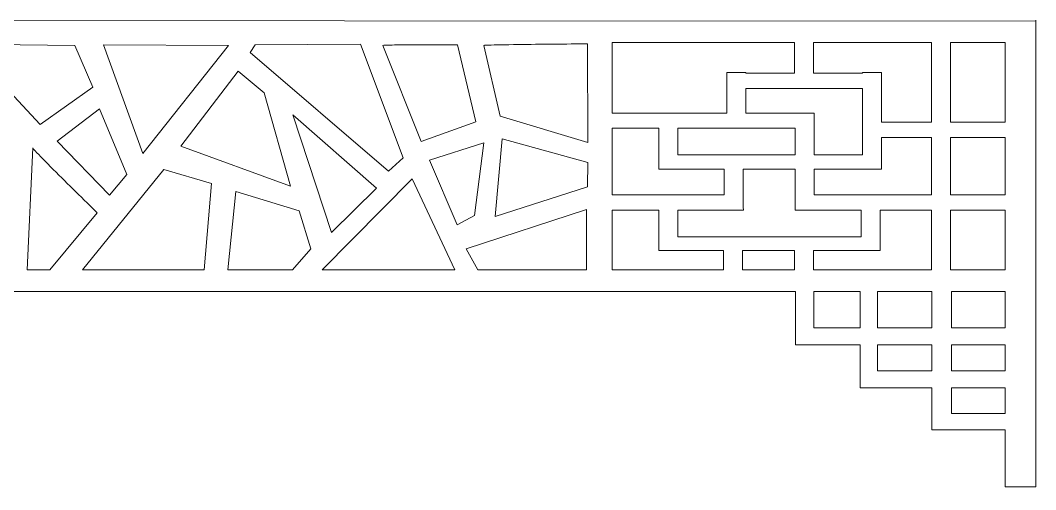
# Model space of a CAD drawing. Header units: centimetres. Extents: x -12.6 to 12.6, y -3.5 to 9.2.
# Drawn here: x 0.27 to 12.64, y 3.45 to 9.18 of the extents above; entities that cross this region are included whole.
import ezdxf

# ---------------------------------------------------------------- set-up
doc = ezdxf.new("R2010")
doc.units = ezdxf.units.CM
doc.header["$MEASUREMENT"] = 0

msp = doc.modelspace()

# ---------------------------------------------------------------- linework, layer by layer
at = {"lineweight": 9}
for points, knots in [([(9.71681, 5.86947), (9.71681, 5.86947), (9.71681, 5.21867), (9.71681, 5.21867), (9.71681, 5.21867), (9.71681, 5.21867), (10.50429, 5.21867), (10.50429, 5.21867), (10.50429, 5.21867), (10.50429, 5.21867), (10.50429, 4.69703), (10.50429, 4.69703), (10.50429, 4.69703), (10.50429, 4.69703), (11.37797, 4.69703), (11.37797, 4.69703), (11.37797, 4.69703), (11.37797, 4.69703), (11.37797, 4.18286), (11.37797, 4.18286), (11.37797, 4.18286), (11.37797, 4.18286), (12.27171, 4.18286), (12.27171, 4.18286), (12.27171, 4.18286), (12.27171, 4.18286), (12.27171, 3.48664), (12.27171, 3.48664), (12.27171, 3.48664), (12.27171, 3.48664), (12.64448, 3.48664), (12.64448, 3.48664), (12.64448, 3.48664), (12.64448, 3.48664), (12.64448, 5.86947), (12.64448, 5.86947), (12.64448, 5.86947), (12.64448, 5.86947), (12.64448, 6.06604), (12.64448, 6.06604), (12.64448, 6.06604), (12.64448, 6.06604), (12.64448, 8.9055), (12.64448, 8.9055), (12.64448, 8.9055), (12.64448, 8.9055), (12.64448, 9.17724), (12.64448, 9.17724), (12.64448, 9.17724), (12.64448, 9.17724), (12.64448, 9.16496), (12.64448, 9.16496), (12.64448, 9.16496), (12.64448, 9.16496), (-12.63104, 9.17724), (-12.63104, 9.17724), (-12.63104, 9.17724), (-12.63104, 9.17724), (-12.63104, 8.9055), (-12.63104, 8.9055), (-12.63104, 8.9055), (-12.63104, 8.9055), (-12.63104, 6.06604), (-12.63104, 6.06604), (-12.63104, 6.06604), (-12.63104, 6.06604), (-12.63104, 5.86947), (-12.63104, 5.86947), (-12.63104, 5.86947), (-12.63104, 5.86947), (-12.63104, 3.45277), (-12.63104, 3.45277), (-12.63104, 3.45277), (-12.63104, 3.45277), (-12.25827, 3.45277), (-12.25827, 3.45277), (-12.25827, 3.45277), (-12.25827, 3.45277), (-12.25827, 4.17787), (-12.25827, 4.17787), (-12.25827, 4.17787), (-12.25827, 4.17787), (-11.35615, 4.17787), (-11.35615, 4.17787), (-11.35615, 4.17787), (-11.35615, 4.17787), (-11.35615, 4.69204), (-11.35615, 4.69204), (-11.35615, 4.69204), (-11.35615, 4.69204), (-10.49083, 4.69204), (-10.49083, 4.69204), (-10.49083, 4.69204), (-10.49083, 4.69204), (-10.49083, 5.24502), (-10.49083, 5.24502), (-10.49083, 5.24502), (-10.49083, 5.24502), (-9.68624, 5.24502), (-9.68624, 5.24502), (-9.68624, 5.24502), (-9.68624, 5.24502), (-9.68624, 5.86947), (-9.68624, 5.86947), (-9.68624, 5.86947), (-9.68624, 5.86947), (9.71681, 5.86947), (9.71681, 5.86947)], [0, 0, 0, 0, 0.03571429, 0.03571429, 0.03571429, 0.03571429, 0.07142857, 0.07142857, 0.07142857, 0.07142857, 0.10714286, 0.10714286, 0.10714286, 0.10714286, 0.14285714, 0.14285714, 0.14285714, 0.14285714, 0.17857143, 0.17857143, 0.17857143, 0.17857143, 0.21428571, 0.21428571, 0.21428571, 0.21428571, 0.25, 0.25, 0.25, 0.25, 0.28571429, 0.28571429, 0.28571429, 0.28571429, 0.32142857, 0.32142857, 0.32142857, 0.32142857, 0.35714286, 0.35714286, 0.35714286, 0.35714286, 0.39285714, 0.39285714, 0.39285714, 0.39285714, 0.42857143, 0.42857143, 0.42857143, 0.42857143, 0.46428571, 0.46428571, 0.46428571, 0.46428571, 0.5, 0.5, 0.5, 0.5, 0.53571429, 0.53571429, 0.53571429, 0.53571429, 0.57142857, 0.57142857, 0.57142857, 0.57142857, 0.60714286, 0.60714286, 0.60714286, 0.60714286, 0.64285714, 0.64285714, 0.64285714, 0.64285714, 0.67857143, 0.67857143, 0.67857143, 0.67857143, 0.71428571, 0.71428571, 0.71428571, 0.71428571, 0.75, 0.75, 0.75, 0.75, 0.78571429, 0.78571429, 0.78571429, 0.78571429, 0.82142857, 0.82142857, 0.82142857, 0.82142857, 0.85714286, 0.85714286, 0.85714286, 0.85714286, 0.89285714, 0.89285714, 0.89285714, 0.89285714, 0.92857143, 0.92857143, 0.92857143, 0.92857143, 1, 1, 1, 1]), ([(-0.39991, 8.88576), (-0.39991, 8.88576), (0.93515, 8.86887), (0.93515, 8.86887), (0.93515, 8.86887), (0.93515, 8.86887), (1.15677, 8.36364), (1.15677, 8.36364), (1.15677, 8.36364), (1.15677, 8.36364), (0.5131, 7.90531), (0.5131, 7.90531), (0.5131, 7.90531), (0.5131, 7.90531), (-0.39991, 8.88576), (-0.39991, 8.88576)], [0, 0, 0, 0, 0.2, 0.2, 0.2, 0.2, 0.4, 0.4, 0.4, 0.4, 0.6, 0.6, 0.6, 0.6, 1, 1, 1, 1]), ([(1.28564, 8.87693), (1.28564, 8.87693), (2.81067, 8.86809), (2.81067, 8.86809), (2.81067, 8.86809), (2.81067, 8.86809), (1.76722, 7.55392), (1.76722, 7.55392), (1.76722, 7.55392), (1.76722, 7.55392), (1.28564, 8.87693), (1.28564, 8.87693)], [0, 0, 0, 0, 0.25, 0.25, 0.25, 0.25, 0.5, 0.5, 0.5, 0.5, 1, 1, 1, 1]), ([(3.13528, 8.87693), (3.13528, 8.87693), (4.41596, 8.88576), (4.41596, 8.88576), (4.41596, 8.88576), (4.41596, 8.88576), (4.93811, 7.50061), (4.93811, 7.50061), (4.93811, 7.50061), (4.93811, 7.50061), (4.7573, 7.33596), (4.7573, 7.33596), (4.7573, 7.33596), (4.7573, 7.33596), (3.07375, 8.78323), (3.07375, 8.78323), (3.07375, 8.78323), (3.07375, 8.78323), (3.13528, 8.87693), (3.13528, 8.87693)], [0, 0, 0, 0, 0.16666667, 0.16666667, 0.16666667, 0.16666667, 0.33333333, 0.33333333, 0.33333333, 0.33333333, 0.5, 0.5, 0.5, 0.5, 0.66666667, 0.66666667, 0.66666667, 0.66666667, 1, 1, 1, 1]), ([(4.69042, 8.87024), (4.69042, 8.87024), (5.15662, 7.69921), (5.15662, 7.69921), (5.15662, 7.69921), (5.15662, 7.69921), (5.82192, 7.93796), (5.82192, 7.93796), (5.82192, 7.93796), (5.82192, 7.93796), (5.59891, 8.87592), (5.59891, 8.87592), (5.59891, 8.87592), (5.59891, 8.87592), (5.55969, 8.87615), (5.55969, 8.87615), (5.55969, 8.87615), (5.55969, 8.87615), (5.51468, 8.87639), (5.51468, 8.87639), (5.51468, 8.87639), (5.51468, 8.87639), (5.45631, 8.87666), (5.45631, 8.87666), (5.45631, 8.87666), (5.35186, 8.87712), (5.2474, 8.87737), (5.14294, 8.87742), (5.14294, 8.87742), (5.03876, 8.87743), (4.93459, 8.87696), (4.83042, 8.87601), (4.83042, 8.87601), (4.79632, 8.87558), (4.76222, 8.87484), (4.72813, 8.8738), (4.72813, 8.8738), (4.7222, 8.87358), (4.71626, 8.8734), (4.71032, 8.87327), (4.71032, 8.87327), (4.70437, 8.87314), (4.69845, 8.87247), (4.69262, 8.87127), (4.69262, 8.87127), (4.69262, 8.87127), (4.69042, 8.87024), (4.69042, 8.87024)], [0, 0, 0, 0, 0.07692308, 0.07692308, 0.07692308, 0.07692308, 0.15384615, 0.15384615, 0.15384615, 0.15384615, 0.23076923, 0.23076923, 0.23076923, 0.23076923, 0.30769231, 0.30769231, 0.30769231, 0.30769231, 0.38461538, 0.38461538, 0.38461538, 0.38461538, 0.46153846, 0.46153846, 0.46153846, 0.46153846, 0.53846154, 0.53846154, 0.53846154, 0.53846154, 0.61538462, 0.61538462, 0.61538462, 0.61538462, 0.69230769, 0.69230769, 0.69230769, 0.69230769, 0.76923077, 0.76923077, 0.76923077, 0.76923077, 0.84615385, 0.84615385, 0.84615385, 0.84615385, 1, 1, 1, 1]), ([(5.92177, 8.87024), (5.92177, 8.87024), (6.11852, 8.00617), (6.11852, 8.00617), (6.11852, 8.00617), (6.11852, 8.00617), (7.18784, 7.68783), (7.18784, 7.68783), (7.18784, 7.68783), (7.18784, 7.68783), (7.18394, 8.88997), (7.18394, 8.88997), (7.18394, 8.88997), (7.18394, 8.88997), (7.1296, 8.88958), (7.1296, 8.88958), (7.1296, 8.88958), (7.1296, 8.88958), (7.06724, 8.8891), (7.06724, 8.8891), (7.06724, 8.8891), (7.06724, 8.8891), (6.98636, 8.88845), (6.98636, 8.88845), (6.98636, 8.88845), (6.84154, 8.88729), (6.69672, 8.8859), (6.5519, 8.88428), (6.5519, 8.88428), (6.40723, 8.88266), (6.26256, 8.88057), (6.11791, 8.87802), (6.11791, 8.87802), (6.07035, 8.87706), (6.02281, 8.87582), (5.97527, 8.87428), (5.97527, 8.87428), (5.96201, 8.87378), (5.94876, 8.87312), (5.93552, 8.87229), (5.93552, 8.87229), (5.93379, 8.87217), (5.93206, 8.87203), (5.93033, 8.87188), (5.93033, 8.87188), (5.92861, 8.87173), (5.92688, 8.87153), (5.92516, 8.87127), (5.92516, 8.87127), (5.92516, 8.87127), (5.92257, 8.87076), (5.92257, 8.87076), (5.92257, 8.87076), (5.92257, 8.87076), (5.92177, 8.87024), (5.92177, 8.87024)], [0, 0, 0, 0, 0.06666667, 0.06666667, 0.06666667, 0.06666667, 0.13333333, 0.13333333, 0.13333333, 0.13333333, 0.2, 0.2, 0.2, 0.2, 0.26666667, 0.26666667, 0.26666667, 0.26666667, 0.33333333, 0.33333333, 0.33333333, 0.33333333, 0.4, 0.4, 0.4, 0.4, 0.46666667, 0.46666667, 0.46666667, 0.46666667, 0.53333333, 0.53333333, 0.53333333, 0.53333333, 0.6, 0.6, 0.6, 0.6, 0.66666667, 0.66666667, 0.66666667, 0.66666667, 0.73333333, 0.73333333, 0.73333333, 0.73333333, 0.8, 0.8, 0.8, 0.8, 0.86666667, 0.86666667, 0.86666667, 0.86666667, 1, 1, 1, 1]), ([(9.70476, 8.9055), (9.70476, 8.9055), (9.70476, 8.53305), (9.70476, 8.53305), (9.70476, 8.53305), (9.70476, 8.53305), (9.11371, 8.53305), (9.11371, 8.53305), (9.11371, 8.53305), (9.11371, 8.53305), (9.11371, 8.5414), (9.11371, 8.5414), (9.11371, 8.5414), (9.11371, 8.5414), (8.88208, 8.5414), (8.88208, 8.5414), (8.88208, 8.5414), (8.88208, 8.5414), (8.88208, 8.04556), (8.88208, 8.04556), (8.88208, 8.04556), (8.88208, 8.04556), (7.48537, 8.04556), (7.48537, 8.04556), (7.48537, 8.04556), (7.48537, 8.04556), (7.48537, 8.9055), (7.48537, 8.9055), (7.48537, 8.9055), (7.48537, 8.9055), (9.70476, 8.9055), (9.70476, 8.9055)], [0, 0, 0, 0, 0.11111111, 0.11111111, 0.11111111, 0.11111111, 0.22222222, 0.22222222, 0.22222222, 0.22222222, 0.33333333, 0.33333333, 0.33333333, 0.33333333, 0.44444444, 0.44444444, 0.44444444, 0.44444444, 0.55555556, 0.55555556, 0.55555556, 0.55555556, 0.66666667, 0.66666667, 0.66666667, 0.66666667, 0.77777778, 0.77777778, 0.77777778, 0.77777778, 1, 1, 1, 1]), ([(11.37409, 8.9055), (11.37409, 8.9055), (11.37409, 7.93566), (11.37409, 7.93566), (11.37409, 7.93566), (11.37409, 7.93566), (10.76705, 7.93566), (10.76705, 7.93566), (10.76705, 7.93566), (10.76705, 7.93566), (10.76705, 8.54098), (10.76705, 8.54098), (10.76705, 8.54098), (10.76705, 8.54098), (10.53543, 8.54098), (10.53543, 8.54098), (10.53543, 8.54098), (10.53543, 8.54098), (10.53543, 8.53305), (10.53543, 8.53305), (10.53543, 8.53305), (10.53543, 8.53305), (9.93638, 8.53305), (9.93638, 8.53305), (9.93638, 8.53305), (9.93638, 8.53305), (9.93638, 8.9055), (9.93638, 8.9055), (9.93638, 8.9055), (9.93638, 8.9055), (9.97883, 8.9055), (9.97883, 8.9055), (9.97883, 8.9055), (9.97883, 8.9055), (11.36516, 8.9055), (11.36516, 8.9055), (11.36516, 8.9055), (11.36516, 8.9055), (11.37409, 8.9055), (11.37409, 8.9055)], [0, 0, 0, 0, 0.09090909, 0.09090909, 0.09090909, 0.09090909, 0.18181818, 0.18181818, 0.18181818, 0.18181818, 0.27272727, 0.27272727, 0.27272727, 0.27272727, 0.36363636, 0.36363636, 0.36363636, 0.36363636, 0.45454545, 0.45454545, 0.45454545, 0.45454545, 0.54545455, 0.54545455, 0.54545455, 0.54545455, 0.63636364, 0.63636364, 0.63636364, 0.63636364, 0.72727273, 0.72727273, 0.72727273, 0.72727273, 0.81818182, 0.81818182, 0.81818182, 0.81818182, 1, 1, 1, 1]), ([(12.27171, 7.93566), (12.27171, 7.93566), (11.60572, 7.93566), (11.60572, 7.93566), (11.60572, 7.93566), (11.60572, 7.93566), (11.60572, 8.9055), (11.60572, 8.9055), (11.60572, 8.9055), (11.60572, 8.9055), (12.27171, 8.9055), (12.27171, 8.9055), (12.27171, 8.9055), (12.27171, 8.9055), (12.27171, 7.93566), (12.27171, 7.93566)], [0, 0, 0, 0, 0.2, 0.2, 0.2, 0.2, 0.4, 0.4, 0.4, 0.4, 0.6, 0.6, 0.6, 0.6, 1, 1, 1, 1]), ([(2.92573, 8.5587), (2.92573, 8.5587), (2.22787, 7.64389), (2.22787, 7.64389), (2.22787, 7.64389), (2.22787, 7.64389), (3.56316, 7.15526), (3.56316, 7.15526), (3.56316, 7.15526), (3.56316, 7.15526), (3.24567, 8.29184), (3.24567, 8.29184), (3.24567, 8.29184), (3.24567, 8.29184), (2.92573, 8.5587), (2.92573, 8.5587)], [0, 0, 0, 0, 0.2, 0.2, 0.2, 0.2, 0.4, 0.4, 0.4, 0.4, 0.6, 0.6, 0.6, 0.6, 1, 1, 1, 1]), ([(9.94437, 7.97024), (9.94437, 7.97024), (9.94536, 8.04613), (9.94536, 8.04613), (9.94536, 8.04613), (9.94536, 8.04613), (9.92324, 8.04556), (9.92324, 8.04556), (9.92324, 8.04556), (9.92324, 8.04556), (9.11371, 8.04556), (9.11371, 8.04556), (9.11371, 8.04556), (9.11371, 8.04556), (9.11371, 8.34725), (9.11371, 8.34725), (9.11371, 8.34725), (9.11371, 8.34725), (10.53543, 8.34725), (10.53543, 8.34725), (10.53543, 8.34725), (10.53543, 8.34725), (10.53543, 7.53676), (10.53543, 7.53676), (10.53543, 7.53676), (10.53543, 7.53676), (9.94437, 7.53676), (9.94437, 7.53676), (9.94437, 7.53676), (9.94437, 7.53676), (9.94437, 7.97024), (9.94437, 7.97024)], [0, 0, 0, 0, 0.11111111, 0.11111111, 0.11111111, 0.11111111, 0.22222222, 0.22222222, 0.22222222, 0.22222222, 0.33333333, 0.33333333, 0.33333333, 0.33333333, 0.44444444, 0.44444444, 0.44444444, 0.44444444, 0.55555556, 0.55555556, 0.55555556, 0.55555556, 0.66666667, 0.66666667, 0.66666667, 0.66666667, 0.77777778, 0.77777778, 0.77777778, 0.77777778, 1, 1, 1, 1]), ([(1.23814, 8.09617), (1.23814, 8.09617), (0.72223, 7.70436), (0.72223, 7.70436), (0.72223, 7.70436), (0.72223, 7.70436), (1.35988, 7.0457), (1.35988, 7.0457), (1.35988, 7.0457), (1.35988, 7.0457), (1.56924, 7.29778), (1.56924, 7.29778), (1.56924, 7.29778), (1.56924, 7.29778), (1.23814, 8.09617), (1.23814, 8.09617)], [0, 0, 0, 0, 0.2, 0.2, 0.2, 0.2, 0.4, 0.4, 0.4, 0.4, 0.6, 0.6, 0.6, 0.6, 1, 1, 1, 1]), ([(3.59378, 8.02323), (3.59378, 8.02323), (4.06514, 6.59071), (4.06514, 6.59071), (4.06514, 6.59071), (4.06514, 6.59071), (4.614, 7.13074), (4.614, 7.13074), (4.614, 7.13074), (4.614, 7.13074), (3.59378, 8.02323), (3.59378, 8.02323)], [0, 0, 0, 0, 0.25, 0.25, 0.25, 0.25, 0.5, 0.5, 0.5, 0.5, 1, 1, 1, 1]), ([(7.48537, 7.85976), (7.48537, 7.85976), (8.05142, 7.85976), (8.05142, 7.85976), (8.05142, 7.85976), (8.05142, 7.85976), (8.05142, 7.36272), (8.05142, 7.36272), (8.05142, 7.36272), (8.05142, 7.36272), (8.28304, 7.36272), (8.28304, 7.36272), (8.28304, 7.36272), (8.28304, 7.36272), (8.85013, 7.36272), (8.85013, 7.36272), (8.85013, 7.36272), (8.85013, 7.36272), (8.85013, 7.04692), (8.85013, 7.04692), (8.85013, 7.04692), (8.85013, 7.04692), (7.48537, 7.04692), (7.48537, 7.04692), (7.48537, 7.04692), (7.48537, 7.04692), (7.48537, 7.85976), (7.48537, 7.85976)], [0, 0, 0, 0, 0.125, 0.125, 0.125, 0.125, 0.25, 0.25, 0.25, 0.25, 0.375, 0.375, 0.375, 0.375, 0.5, 0.5, 0.5, 0.5, 0.625, 0.625, 0.625, 0.625, 0.75, 0.75, 0.75, 0.75, 1, 1, 1, 1]), ([(9.71274, 7.85976), (9.71274, 7.85976), (9.71274, 7.53676), (9.71274, 7.53676), (9.71274, 7.53676), (9.71274, 7.53676), (8.28304, 7.53676), (8.28304, 7.53676), (8.28304, 7.53676), (8.28304, 7.53676), (8.28304, 7.85976), (8.28304, 7.85976), (8.28304, 7.85976), (8.28304, 7.85976), (9.71274, 7.85976), (9.71274, 7.85976)], [0, 0, 0, 0, 0.2, 0.2, 0.2, 0.2, 0.4, 0.4, 0.4, 0.4, 0.6, 0.6, 0.6, 0.6, 1, 1, 1, 1]), ([(5.25972, 7.47182), (5.25972, 7.47182), (5.91996, 7.68442), (5.91996, 7.68442), (5.91996, 7.68442), (5.91996, 7.68442), (5.8086, 6.79846), (5.8086, 6.79846), (5.8086, 6.79846), (5.8086, 6.79846), (5.59458, 6.68241), (5.59458, 6.68241), (5.59458, 6.68241), (5.59458, 6.68241), (5.25972, 7.47182), (5.25972, 7.47182)], [0, 0, 0, 0, 0.2, 0.2, 0.2, 0.2, 0.4, 0.4, 0.4, 0.4, 0.6, 0.6, 0.6, 0.6, 1, 1, 1, 1]), ([(6.14472, 7.73331), (6.14472, 7.73331), (6.05949, 6.783), (6.05949, 6.783), (6.05949, 6.783), (6.05949, 6.783), (7.18263, 7.14779), (7.18263, 7.14779), (7.18263, 7.14779), (7.18263, 7.14779), (7.18797, 7.4434), (7.18797, 7.4434), (7.18797, 7.4434), (7.18797, 7.4434), (6.14472, 7.73331), (6.14472, 7.73331)], [0, 0, 0, 0, 0.2, 0.2, 0.2, 0.2, 0.4, 0.4, 0.4, 0.4, 0.6, 0.6, 0.6, 0.6, 1, 1, 1, 1]), ([(9.94437, 7.36272), (9.94437, 7.36272), (10.53543, 7.36272), (10.53543, 7.36272), (10.53543, 7.36272), (10.53543, 7.36272), (10.76705, 7.36272), (10.76705, 7.36272), (10.76705, 7.36272), (10.76705, 7.36272), (10.76705, 7.74986), (10.76705, 7.74986), (10.76705, 7.74986), (10.76705, 7.74986), (11.37409, 7.74986), (11.37409, 7.74986), (11.37409, 7.74986), (11.37409, 7.74986), (11.37409, 7.04692), (11.37409, 7.04692), (11.37409, 7.04692), (11.37409, 7.04692), (9.94437, 7.04692), (9.94437, 7.04692), (9.94437, 7.04692), (9.94437, 7.04692), (9.94437, 7.36272), (9.94437, 7.36272)], [0, 0, 0, 0, 0.125, 0.125, 0.125, 0.125, 0.25, 0.25, 0.25, 0.25, 0.375, 0.375, 0.375, 0.375, 0.5, 0.5, 0.5, 0.5, 0.625, 0.625, 0.625, 0.625, 0.75, 0.75, 0.75, 0.75, 1, 1, 1, 1]), ([(12.27171, 7.04692), (12.27171, 7.04692), (11.60572, 7.04692), (11.60572, 7.04692), (11.60572, 7.04692), (11.60572, 7.04692), (11.60572, 7.74986), (11.60572, 7.74986), (11.60572, 7.74986), (11.60572, 7.74986), (12.27171, 7.74986), (12.27171, 7.74986), (12.27171, 7.74986), (12.27171, 7.74986), (12.27171, 7.04692), (12.27171, 7.04692)], [0, 0, 0, 0, 0.2, 0.2, 0.2, 0.2, 0.4, 0.4, 0.4, 0.4, 0.6, 0.6, 0.6, 0.6, 1, 1, 1, 1]), ([(0.42554, 7.62231), (0.42554, 7.62231), (0.35511, 6.13314), (0.35511, 6.13314), (0.35511, 6.13314), (0.35511, 6.13314), (0.63418, 6.13314), (0.63418, 6.13314), (0.63418, 6.13314), (0.63418, 6.13314), (1.21073, 6.82855), (1.21073, 6.82855), (1.21073, 6.82855), (1.21073, 6.82855), (1.20169, 6.83737), (1.20169, 6.83737), (1.20169, 6.83737), (1.20169, 6.83737), (1.17617, 6.86231), (1.17617, 6.86231), (1.17617, 6.86231), (1.17617, 6.86231), (1.13655, 6.90108), (1.13655, 6.90108), (1.13655, 6.90108), (1.13655, 6.90108), (1.1122, 6.92493), (1.1122, 6.92493), (1.1122, 6.92493), (1.1122, 6.92493), (1.08523, 6.95137), (1.08523, 6.95137), (1.08523, 6.95137), (0.9934, 7.04137), (0.90186, 7.13166), (0.81061, 7.22226), (0.81061, 7.22226), (0.71974, 7.31249), (0.62945, 7.40331), (0.53976, 7.49472), (0.53976, 7.49472), (0.51063, 7.52471), (0.48188, 7.55506), (0.45352, 7.58578), (0.45352, 7.58578), (0.44842, 7.59143), (0.44313, 7.59692), (0.43766, 7.60222), (0.43766, 7.60222), (0.43212, 7.60758), (0.42784, 7.6141), (0.42511, 7.6213), (0.42511, 7.6213), (0.42496, 7.6217), (0.42515, 7.62214), (0.42554, 7.62231)], [0, 0, 0, 0, 0.06666667, 0.06666667, 0.06666667, 0.06666667, 0.13333333, 0.13333333, 0.13333333, 0.13333333, 0.2, 0.2, 0.2, 0.2, 0.26666667, 0.26666667, 0.26666667, 0.26666667, 0.33333333, 0.33333333, 0.33333333, 0.33333333, 0.4, 0.4, 0.4, 0.4, 0.46666667, 0.46666667, 0.46666667, 0.46666667, 0.53333333, 0.53333333, 0.53333333, 0.53333333, 0.6, 0.6, 0.6, 0.6, 0.66666667, 0.66666667, 0.66666667, 0.66666667, 0.73333333, 0.73333333, 0.73333333, 0.73333333, 0.8, 0.8, 0.8, 0.8, 0.86666667, 0.86666667, 0.86666667, 0.86666667, 1, 1, 1, 1]), ([(2.0204, 7.35839), (2.0204, 7.35839), (1.03051, 6.13314), (1.03051, 6.13314), (1.03051, 6.13314), (1.03051, 6.13314), (2.51082, 6.13314), (2.51082, 6.13314), (2.51082, 6.13314), (2.51082, 6.13314), (2.60397, 7.18823), (2.60397, 7.18823), (2.60397, 7.18823), (2.60397, 7.18823), (2.0204, 7.35839), (2.0204, 7.35839)], [0, 0, 0, 0, 0.2, 0.2, 0.2, 0.2, 0.4, 0.4, 0.4, 0.4, 0.6, 0.6, 0.6, 0.6, 1, 1, 1, 1]), ([(8.28304, 6.86113), (8.28304, 6.86113), (9.04162, 6.86113), (9.04162, 6.86113), (9.04162, 6.86113), (9.04162, 6.86113), (9.08271, 6.86031), (9.08271, 6.86031), (9.08271, 6.86031), (9.08271, 6.86031), (9.08176, 6.90031), (9.08176, 6.90031), (9.08176, 6.90031), (9.08176, 6.90031), (9.08176, 7.36272), (9.08176, 7.36272), (9.08176, 7.36272), (9.08176, 7.36272), (9.71274, 7.36272), (9.71274, 7.36272), (9.71274, 7.36272), (9.71274, 7.36272), (9.71274, 6.90031), (9.71274, 6.90031), (9.71274, 6.90031), (9.71274, 6.90031), (9.71234, 6.86266), (9.71234, 6.86266), (9.71234, 6.86266), (9.71234, 6.86266), (9.75048, 6.86113), (9.75048, 6.86113), (9.75048, 6.86113), (9.75048, 6.86113), (10.5178, 6.86113), (10.5178, 6.86113), (10.5178, 6.86113), (10.5178, 6.86113), (10.5178, 6.53564), (10.5178, 6.53564), (10.5178, 6.53564), (10.5178, 6.53564), (8.28304, 6.53564), (8.28304, 6.53564), (8.28304, 6.53564), (8.28304, 6.53564), (8.28304, 6.86113), (8.28304, 6.86113)], [0, 0, 0, 0, 0.07692308, 0.07692308, 0.07692308, 0.07692308, 0.15384615, 0.15384615, 0.15384615, 0.15384615, 0.23076923, 0.23076923, 0.23076923, 0.23076923, 0.30769231, 0.30769231, 0.30769231, 0.30769231, 0.38461538, 0.38461538, 0.38461538, 0.38461538, 0.46153846, 0.46153846, 0.46153846, 0.46153846, 0.53846154, 0.53846154, 0.53846154, 0.53846154, 0.61538462, 0.61538462, 0.61538462, 0.61538462, 0.69230769, 0.69230769, 0.69230769, 0.69230769, 0.76923077, 0.76923077, 0.76923077, 0.76923077, 0.84615385, 0.84615385, 0.84615385, 0.84615385, 1, 1, 1, 1]), ([(5.04663, 7.24443), (5.04663, 7.24443), (3.94924, 6.13314), (3.94924, 6.13314), (3.94924, 6.13314), (3.94924, 6.13314), (5.56565, 6.13314), (5.56565, 6.13314), (5.56565, 6.13314), (5.56565, 6.13314), (5.04663, 7.24443), (5.04663, 7.24443)], [0, 0, 0, 0, 0.25, 0.25, 0.25, 0.25, 0.5, 0.5, 0.5, 0.5, 1, 1, 1, 1]), ([(2.90027, 7.09059), (2.90027, 7.09059), (2.80131, 6.13314), (2.80131, 6.13314), (2.80131, 6.13314), (2.80131, 6.13314), (3.58838, 6.13314), (3.58838, 6.13314), (3.58838, 6.13314), (3.58838, 6.13314), (3.81132, 6.39025), (3.81132, 6.39025), (3.81132, 6.39025), (3.81132, 6.39025), (3.66903, 6.85372), (3.66903, 6.85372), (3.66903, 6.85372), (3.66903, 6.85372), (2.90027, 7.09059), (2.90027, 7.09059)], [0, 0, 0, 0, 0.16666667, 0.16666667, 0.16666667, 0.16666667, 0.33333333, 0.33333333, 0.33333333, 0.33333333, 0.5, 0.5, 0.5, 0.5, 0.66666667, 0.66666667, 0.66666667, 0.66666667, 1, 1, 1, 1]), ([(5.70525, 6.39019), (5.70525, 6.39019), (7.16958, 6.87058), (7.16958, 6.87058), (7.16958, 6.87058), (7.16958, 6.87058), (7.17281, 6.13314), (7.17281, 6.13314), (7.17281, 6.13314), (7.17281, 6.13314), (5.8472, 6.13314), (5.8472, 6.13314), (5.8472, 6.13314), (5.8472, 6.13314), (5.70525, 6.39019), (5.70525, 6.39019)], [0, 0, 0, 0, 0.2, 0.2, 0.2, 0.2, 0.4, 0.4, 0.4, 0.4, 0.6, 0.6, 0.6, 0.6, 1, 1, 1, 1]), ([(7.48537, 6.86113), (7.48537, 6.86113), (8.05142, 6.86113), (8.05142, 6.86113), (8.05142, 6.86113), (8.05142, 6.86113), (8.05142, 6.36856), (8.05142, 6.36856), (8.05142, 6.36856), (8.05142, 6.36856), (8.28304, 6.36856), (8.28304, 6.36856), (8.28304, 6.36856), (8.28304, 6.36856), (8.84215, 6.36898), (8.84215, 6.36898), (8.84215, 6.36898), (8.84215, 6.36898), (8.84215, 6.13314), (8.84215, 6.13314), (8.84215, 6.13314), (8.84215, 6.13314), (7.48537, 6.13314), (7.48537, 6.13314), (7.48537, 6.13314), (7.48537, 6.13314), (7.48537, 6.86113), (7.48537, 6.86113)], [0, 0, 0, 0, 0.125, 0.125, 0.125, 0.125, 0.25, 0.25, 0.25, 0.25, 0.375, 0.375, 0.375, 0.375, 0.5, 0.5, 0.5, 0.5, 0.625, 0.625, 0.625, 0.625, 0.75, 0.75, 0.75, 0.75, 1, 1, 1, 1]), ([(9.93638, 6.13314), (9.93638, 6.13314), (9.93638, 6.36981), (9.93638, 6.36981), (9.93638, 6.36981), (9.93638, 6.36981), (10.5178, 6.37025), (10.5178, 6.37025), (10.5178, 6.37025), (10.5178, 6.37025), (10.74943, 6.37025), (10.74943, 6.37025), (10.74943, 6.37025), (10.74943, 6.37025), (10.74943, 6.86113), (10.74943, 6.86113), (10.74943, 6.86113), (10.74943, 6.86113), (11.37409, 6.86113), (11.37409, 6.86113), (11.37409, 6.86113), (11.37409, 6.86113), (11.37409, 6.13314), (11.37409, 6.13314), (11.37409, 6.13314), (11.37409, 6.13314), (11.36516, 6.13314), (11.36516, 6.13314), (11.36516, 6.13314), (11.36516, 6.13314), (9.97883, 6.13314), (9.97883, 6.13314), (9.97883, 6.13314), (9.97883, 6.13314), (9.93638, 6.13314), (9.93638, 6.13314)], [0, 0, 0, 0, 0.1, 0.1, 0.1, 0.1, 0.2, 0.2, 0.2, 0.2, 0.3, 0.3, 0.3, 0.3, 0.4, 0.4, 0.4, 0.4, 0.5, 0.5, 0.5, 0.5, 0.6, 0.6, 0.6, 0.6, 0.7, 0.7, 0.7, 0.7, 0.8, 0.8, 0.8, 0.8, 1, 1, 1, 1]), ([(11.60572, 6.13314), (11.60572, 6.13314), (11.60572, 6.86113), (11.60572, 6.86113), (11.60572, 6.86113), (11.60572, 6.86113), (12.27171, 6.86113), (12.27171, 6.86113), (12.27171, 6.86113), (12.27171, 6.86113), (12.27171, 6.13314), (12.27171, 6.13314), (12.27171, 6.13314), (12.27171, 6.13314), (11.60572, 6.13314), (11.60572, 6.13314)], [0, 0, 0, 0, 0.2, 0.2, 0.2, 0.2, 0.4, 0.4, 0.4, 0.4, 0.6, 0.6, 0.6, 0.6, 1, 1, 1, 1]), ([(9.07378, 6.13314), (9.07378, 6.13314), (9.07378, 6.36916), (9.07378, 6.36916), (9.07378, 6.36916), (9.07378, 6.36916), (9.70476, 6.36964), (9.70476, 6.36964), (9.70476, 6.36964), (9.70476, 6.36964), (9.70476, 6.13314), (9.70476, 6.13314), (9.70476, 6.13314), (9.70476, 6.13314), (9.14704, 6.13314), (9.14704, 6.13314), (9.14704, 6.13314), (9.14704, 6.13314), (9.07378, 6.13314), (9.07378, 6.13314)], [0, 0, 0, 0, 0.16666667, 0.16666667, 0.16666667, 0.16666667, 0.33333333, 0.33333333, 0.33333333, 0.33333333, 0.5, 0.5, 0.5, 0.5, 0.66666667, 0.66666667, 0.66666667, 0.66666667, 1, 1, 1, 1]), ([(9.94153, 5.86947), (9.94153, 5.86947), (10.50429, 5.86947), (10.50429, 5.86947), (10.50429, 5.86947), (10.50429, 5.86947), (10.50429, 5.42762), (10.50429, 5.42762), (10.50429, 5.42762), (10.50429, 5.42762), (9.94153, 5.42762), (9.94153, 5.42762), (9.94153, 5.42762), (9.94153, 5.42762), (9.94153, 5.86947), (9.94153, 5.86947)], [0, 0, 0, 0, 0.2, 0.2, 0.2, 0.2, 0.4, 0.4, 0.4, 0.4, 0.6, 0.6, 0.6, 0.6, 1, 1, 1, 1]), ([(10.71759, 5.86947), (10.71759, 5.86947), (11.37797, 5.86947), (11.37797, 5.86947), (11.37797, 5.86947), (11.37797, 5.86947), (11.37797, 5.42762), (11.37797, 5.42762), (11.37797, 5.42762), (11.37797, 5.42762), (10.71759, 5.42762), (10.71759, 5.42762), (10.71759, 5.42762), (10.71759, 5.42762), (10.71759, 5.86947), (10.71759, 5.86947)], [0, 0, 0, 0, 0.2, 0.2, 0.2, 0.2, 0.4, 0.4, 0.4, 0.4, 0.6, 0.6, 0.6, 0.6, 1, 1, 1, 1]), ([(11.61921, 5.86947), (11.61921, 5.86947), (12.27171, 5.86947), (12.27171, 5.86947), (12.27171, 5.86947), (12.27171, 5.86947), (12.27171, 5.42762), (12.27171, 5.42762), (12.27171, 5.42762), (12.27171, 5.42762), (11.61921, 5.42762), (11.61921, 5.42762), (11.61921, 5.42762), (11.61921, 5.42762), (11.61921, 5.86947), (11.61921, 5.86947)], [0, 0, 0, 0, 0.2, 0.2, 0.2, 0.2, 0.4, 0.4, 0.4, 0.4, 0.6, 0.6, 0.6, 0.6, 1, 1, 1, 1]), ([(10.71759, 5.21867), (10.71759, 5.21867), (11.37797, 5.21867), (11.37797, 5.21867), (11.37797, 5.21867), (11.37797, 5.21867), (11.37797, 4.903), (11.37797, 4.903), (11.37797, 4.903), (11.37797, 4.903), (10.71759, 4.903), (10.71759, 4.903), (10.71759, 4.903), (10.71759, 4.903), (10.71759, 5.21867), (10.71759, 5.21867)], [0, 0, 0, 0, 0.2, 0.2, 0.2, 0.2, 0.4, 0.4, 0.4, 0.4, 0.6, 0.6, 0.6, 0.6, 1, 1, 1, 1]), ([(12.27171, 5.21867), (12.27171, 5.21867), (12.27171, 4.903), (12.27171, 4.903), (12.27171, 4.903), (12.27171, 4.903), (11.61921, 4.903), (11.61921, 4.903), (11.61921, 4.903), (11.61921, 4.903), (11.61921, 5.21867), (11.61921, 5.21867), (11.61921, 5.21867), (11.61921, 5.21867), (12.27171, 5.21867), (12.27171, 5.21867)], [0, 0, 0, 0, 0.2, 0.2, 0.2, 0.2, 0.4, 0.4, 0.4, 0.4, 0.6, 0.6, 0.6, 0.6, 1, 1, 1, 1]), ([(12.27171, 4.69703), (12.27171, 4.69703), (11.61921, 4.69703), (11.61921, 4.69703), (11.61921, 4.69703), (11.61921, 4.69703), (11.61921, 4.38212), (11.61921, 4.38212), (11.61921, 4.38212), (11.61921, 4.38212), (12.27171, 4.38212), (12.27171, 4.38212), (12.27171, 4.38212), (12.27171, 4.38212), (12.27171, 4.69703), (12.27171, 4.69703)], [0, 0, 0, 0, 0.2, 0.2, 0.2, 0.2, 0.4, 0.4, 0.4, 0.4, 0.6, 0.6, 0.6, 0.6, 1, 1, 1, 1])]:
    msp.add_open_spline(points, degree=3, knots=knots, dxfattribs=at)

doc.saveas('drawing.dxf')
